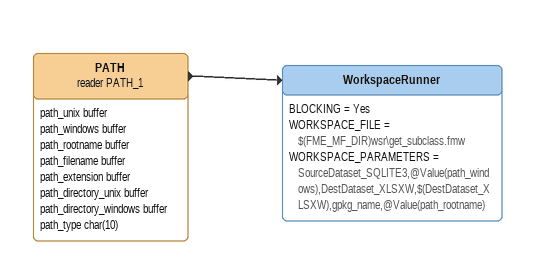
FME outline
PATH (reader PATH_1)
    attributes: path_unix buffer, path_windows buffer, path_rootname buffer, path_filename buffer, path_extension buffer, path_directory_unix buffer, path_directory_windows buffer, path_type char(10)
    -> WorkspaceRunner
WorkspaceRunner
    BLOCKING = Yes
    WORKSPACE_FILE = $(FME_MF_DIR)wsr\get_subclass.fmw
    WORKSPACE_PARAMETERS = SourceDataset_SQLITE3,@Value(path_windows),DestDataset_XLSXW,$(DestDataset_XLSXW),gpkg_name,@Value(path_rootname)
